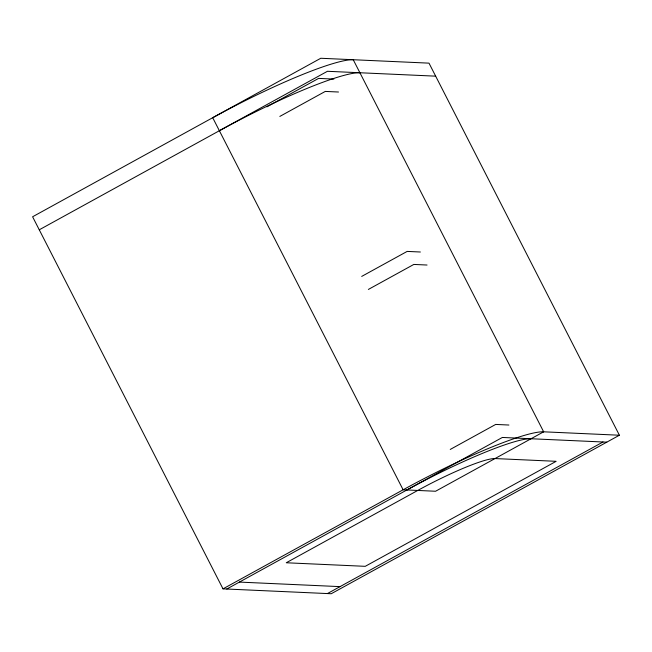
<?xml version="1.0" encoding="UTF-8"?>
<svg xmlns="http://www.w3.org/2000/svg" width="652" height="652" viewBox="0 0 652 652"><rect width="100%" height="100%" fill="white"/><g stroke="black" fill="none" stroke-linecap="round" stroke-linejoin="round"><path stroke-width="0.98" d="M39.267 229.797L327.443 71.288L435.658 76.162M266.921 106.83L318.624 78.395L333.873 79.079M279.822 116.423L325.283 91.419L338.502 92.013M361.697 276.415L407.158 251.411L420.377 252.006M368.364 289.439L413.824 264.435L427.044 265.03M450.239 449.44L495.699 424.428L508.91 425.031M223 588.854L403.115 489.791A126.472 16.512 -27.1 0 1 543.646 431.811L619.4 435.226L429 63.146L320.776 58.264L32.6 216.774L223 588.854L331.224 593.736L619.4 435.226M226.79 589.025L502.358 437.451L606.792 442.162M327.434 593.564L603.002 441.991M239.398 582.089L340.042 586.629M219.374 130.734A126.472 16.512 -27.1 0 1 359.912 72.755M406.905 489.962A111.72 14.58 -27.1 0 1 531.038 438.747M417.728 490.451L286.244 562.766L365.242 566.327L556.164 461.314L495.015 458.56A69.56 9.079 -27.1 0 0 417.728 490.451M543.646 431.811L435.577 491.249L403.115 489.791L212.715 117.71A126.472 16.512 -27.1 0 1 353.245 59.731L543.646 431.811"/></g></svg>
